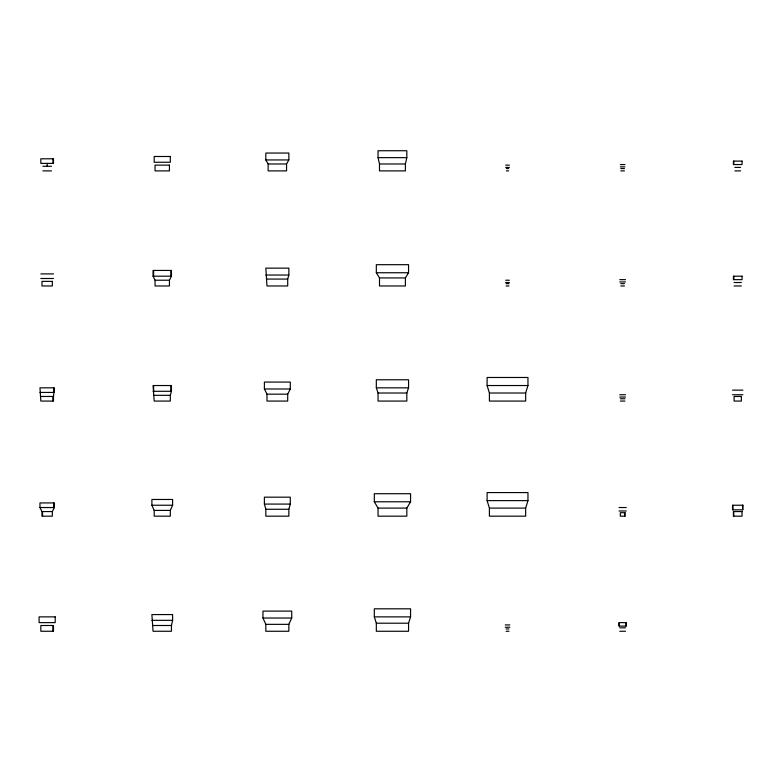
<?xml version="1.0" encoding="UTF-8"?>
<svg xmlns="http://www.w3.org/2000/svg" width="782" height="782" viewBox="0 0 782 782"><rect width="100%" height="100%" fill="white"/><g stroke="black" fill="none" stroke-linecap="round" stroke-linejoin="round"><path stroke-width="1.17" d="M53.489 396.464L54.349 387.833L39.96 387.833L40.83 401.068L53.489 401.068L53.489 396.464L40.83 396.464M171.454 625.502L172.607 620.322L172.607 614.574L151.894 614.574L153.047 631.26L171.454 631.26L171.454 625.502L153.047 625.502M405.389 163.976L406.826 157.651L406.826 150.74L378.048 150.74L378.048 157.651L379.495 163.976L379.495 170.887L405.389 170.887L405.389 163.976L379.495 163.976M288.851 509.258L290.288 504.077L290.288 497.176L264.394 497.176L264.394 504.077L265.831 509.258L265.831 516.169L288.851 516.169L288.851 509.258L265.831 509.258M170.31 395.321L171.454 391.283L171.454 385.536L153.047 385.536L154.191 401.068L170.31 401.068L170.31 395.321L154.191 395.321M287.708 279.066L288.851 275.039L288.851 268.138L265.831 268.138L266.985 285.977L287.708 285.977L287.708 279.066L266.985 279.066M525.66 393.014L527.958 385.536L527.958 377.481L487.108 377.481L487.108 385.536L489.405 393.014L489.405 401.068L525.66 401.068L525.66 393.014L489.405 393.014M525.66 508.104L527.958 500.627L527.958 492.572L487.108 492.572L487.108 500.627L489.405 508.104L489.405 516.169L525.66 516.169L525.66 508.104L489.405 508.104M408.556 623.205L410.57 616.871L410.57 608.816L374.314 608.816L374.314 616.871L376.328 623.205L376.328 631.26L408.556 631.26L408.556 623.205L376.328 623.205M406.826 393.014L408.556 387.833L408.556 379.778L376.328 379.778L376.328 387.833L378.048 393.014L378.048 401.068L406.826 401.068L406.826 393.014L378.048 393.014M170.31 510.411L172.607 505.231L172.607 499.473L151.894 499.473L151.894 505.231L154.191 510.411L154.191 516.169L170.31 516.169L170.31 510.411L154.191 510.411M288.851 624.349L291.735 618.024L291.735 611.113L262.957 611.113L262.957 618.024L265.831 624.349L265.831 631.26L288.851 631.26L288.851 624.349L265.831 624.349M52.335 511.565L54.349 507.538L54.349 502.934L39.96 502.934L39.96 507.538L41.974 511.565L41.974 516.169L52.335 516.169L52.335 511.565L41.974 511.565M169.44 280.22L171.454 276.193L171.454 270.435L153.047 270.435L153.047 276.193L155.061 280.22L155.061 285.977L169.44 285.977L169.44 280.22L155.061 280.22M287.708 394.167L290.288 388.986L290.288 382.075L264.394 382.075L264.394 388.986L266.985 394.167L266.985 401.068L287.708 401.068L287.708 394.167L266.985 394.167M286.554 163.976L288.851 159.948L288.851 153.047L265.831 153.047L265.831 159.948L268.138 163.976L268.138 170.887L286.554 170.887L286.554 163.976L268.138 163.976M406.826 508.104L410.57 501.78L410.57 493.725L374.314 493.725L374.314 501.78L378.048 508.104L378.048 516.169L406.826 516.169L406.826 508.104L378.048 508.104M405.389 277.923L408.556 272.742L408.556 264.687L376.328 264.687L376.328 272.742L379.495 277.923L379.495 285.977L405.389 285.977L405.389 277.923L379.495 277.923M378.048 157.651L406.826 157.651M265.831 159.948L288.851 159.948M620.341 164.552L624.916 164.552M505.7 165.129L509.365 165.129M42.844 166.283L51.475 166.283M620.341 166.859L624.916 166.859M505.7 167.426L509.365 167.426M734.855 167.426L740.583 167.426M506.404 168.58L508.662 168.58M620.791 168.58L624.456 168.58M42.844 170.887L51.475 170.887M506.404 170.887L508.662 170.887M620.791 170.887L624.456 170.887M734.855 170.887L740.583 170.887M376.328 272.742L408.556 272.742M40.83 273.896L53.489 273.896M265.831 275.039L288.851 275.039M153.047 276.193L171.454 276.193M40.83 278.5L53.489 278.5M619.764 279.643L625.492 279.643M505.7 280.22L509.365 280.22M619.764 281.95L625.492 281.95M505.7 282.527L509.365 282.527M734.093 282.527L741.346 282.527M506.101 283.671L508.965 283.671M620.791 283.671L624.456 283.671M506.101 285.977L508.965 285.977M620.791 285.977L624.456 285.977M734.093 285.977L741.346 285.977M487.108 385.536L527.958 385.536M376.328 387.833L408.556 387.833M264.394 388.986L290.288 388.986M732.538 390.14L742.9 390.14M153.047 391.283L171.454 391.283M39.96 392.437L54.349 392.437M619.764 394.744L625.492 394.744M732.538 394.744L742.9 394.744M619.764 397.041L625.492 397.041M620.341 398.771L624.916 398.771M620.341 401.068L624.916 401.068M487.108 500.627L527.958 500.627M374.314 501.78L410.57 501.78M264.394 504.077L290.288 504.077M151.894 505.231L172.607 505.231M39.96 507.538L54.349 507.538M619.002 507.538L626.255 507.538M619.002 510.988L626.255 510.988M624.916 512.709L620.341 512.709L620.322 516.169L624.916 516.169M374.314 616.871L410.57 616.871M262.957 618.024L291.735 618.024M151.894 620.322L172.607 620.322M505.24 624.926L509.825 624.926M505.24 627.232L509.825 627.232M619.764 627.809L625.492 627.809M506.101 628.953L508.965 628.953M506.101 631.26L508.965 631.26M619.764 631.26L625.492 631.26M742.558 505.231L742.558 509.835M733.751 161.102L733.751 164.552M733.868 276.193L733.868 279.643M733.751 511.565L733.751 516.169M732.89 505.231L732.89 509.835M626.02 622.628L626.02 626.079M624.926 512.709L624.926 516.169M624.701 512.709L624.701 516.169M619.236 622.628L619.236 626.079M170.887 270.435L170.887 276.193M170.887 385.536L170.887 391.283M153.624 270.435L153.624 276.193M153.624 385.536L153.624 391.283M53.772 387.833L53.772 392.437M53.772 502.934L53.772 507.538M53.029 158.795L53.029 163.399M52.912 396.464L52.912 401.068M52.912 625.502L52.912 631.26M47.155 163.399L47.155 166.283M42.551 511.565L42.551 516.169M170.31 156.498L154.191 156.498L154.191 162.255L170.31 162.255L170.31 156.498M53.489 158.795L40.83 158.795L40.83 163.399L53.489 163.399L53.489 158.795M742.04 161.102L733.408 161.102L733.408 164.552L742.04 164.552L742.04 161.102M169.44 165.129L155.061 165.129L155.061 170.887L169.44 170.887L169.44 165.129M742.04 276.193L733.408 276.193L733.408 279.643L742.04 279.643L742.04 276.193M52.335 281.373L41.974 281.373L41.974 285.977L52.335 285.977L52.335 281.373M741.346 396.464L734.093 396.464L734.093 401.068L741.346 401.068L741.346 396.464M742.9 505.231L732.538 505.231L732.538 509.835L742.9 509.835L742.9 505.231M742.04 511.565L733.408 511.565L733.408 516.169L742.04 516.169L742.04 511.565M55.209 616.871L39.1 616.871L39.1 622.628L55.209 622.628L55.209 616.871M626.255 622.628L619.002 622.628L619.002 626.079L626.255 626.079L626.255 622.628M53.489 625.502L40.83 625.502L40.83 631.26L53.489 631.26L53.489 625.502"/></g></svg>
